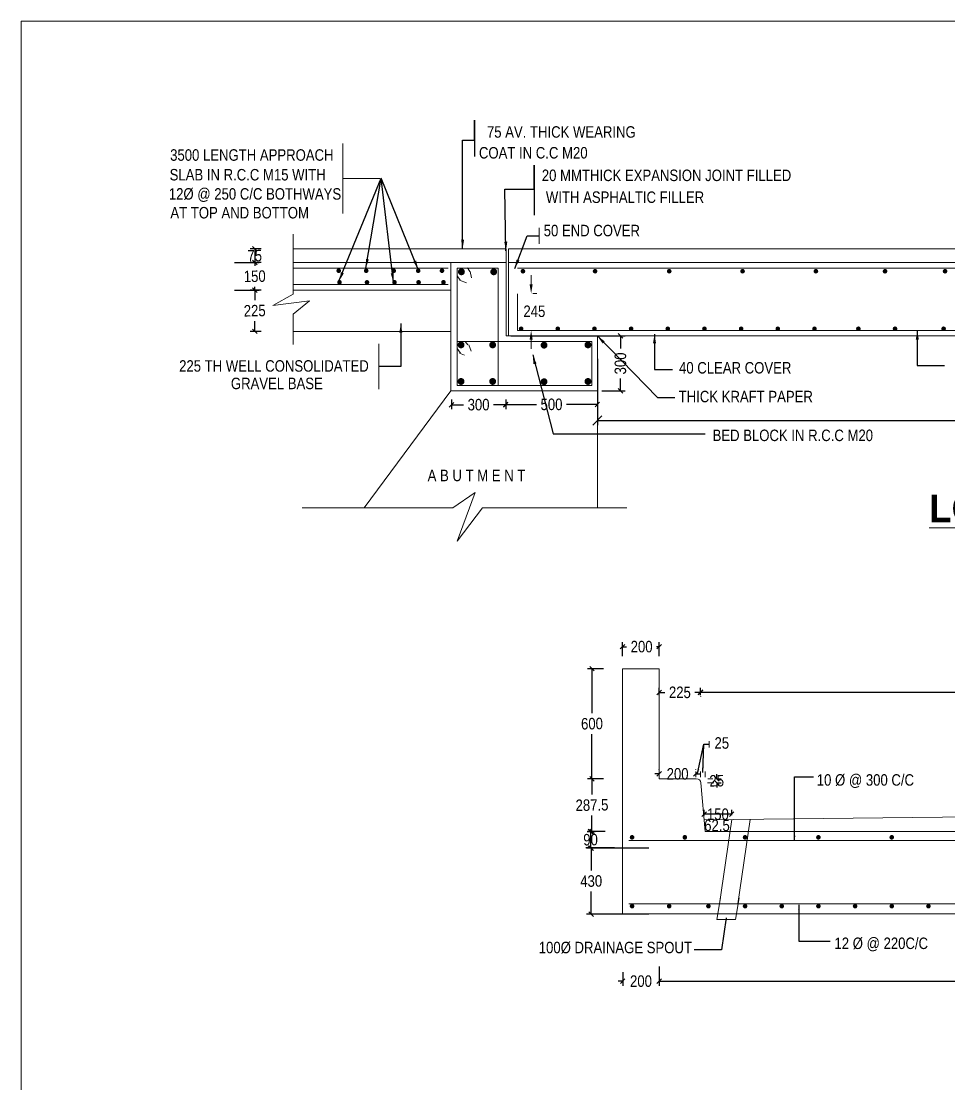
# Model space of a CAD drawing. Header units: millimetres. Extents: x 634458 to 694489, y -25410 to 51755.
# Drawn here: x 634458 to 654694, y -2236 to 20939 of the extents above; entities that cross this region are included whole.
import ezdxf

# ---------------------------------------------------------------- set-up
doc = ezdxf.new("R2010")
doc.units = ezdxf.units.MM
doc.header["$LTSCALE"] = 300
doc.header["$MEASUREMENT"] = 0
for name, color, linetype in [('abutment', 7, 'Continuous'), ('canal', 7, 'Continuous'), ('pier', 7, 'Continuous')]:
    doc.layers.add(name, color=color, linetype=linetype)
doc.styles.add('ARIAL NARROW', font='ARIALN.TTF', dxfattribs={"height": 250})
doc.styles.add('CITYBLUEPR', font='cityb___.ttf')
doc.dimstyles.new('STANDARD$0', dxfattribs={"dimscale": 88.888889, "dimtxt": 0.02, "dimasz": 0.02, "dimexe": 0.05, "dimexo": 0.1, "dimgap": 0.002, "dimtad": 2, "dimdec": 0, "dimzin": 1, "dimdsep": 46, "dimtxsty": 'Standard', "dimcen": 0.09, "dimadec": 0, "dimazin": 0, "dimtfac": 1, "dimtdec": 4, "dimtofl": 0, "dimtmove": 0, "dimatfit": 3, "dimfxl": 1, "dimtolj": 1, "dimtzin": 1, "dimarcsym": 0})
doc.dimstyles.new('STANDARD$7', dxfattribs={"dimtxt": 2, "dimasz": 2, "dimexe": 1.25, "dimexo": 0.625, "dimtad": 1, "dimdec": 0, "dimlfac": 0.5, "dimdsep": 46, "dimtxsty": 'ARIAL NARROW', "dimcen": 2.5, "dimdle": 0.1, "dimse1": 1, "dimse2": 1, "dimadec": 0, "dimazin": 0, "dimtfac": 1, "dimtdec": 0, "dimtmove": 0, "dimatfit": 3, "dimfxl": 1, "dimtolj": 1, "dimtzin": 0, "dimarcsym": 0})

# ---------------------------------------------------------------- blocks, each defined once
blk = doc.blocks.new('_Oblique')
at = {"color": 0, "linetype": 'ByBlock', "lineweight": -2}
blk.add_line((-0.5, -0.5), (0.5, 0.5), dxfattribs=at)
blk = doc.blocks.new('*D134')
at = {"layer": 'abutment', "color": 0, "lineweight": -2, "transparency": 16777216}
for p, q in [((639695, 15075), (639452, 15075)), ((639552, 15075), (639552, 14852)), ((639552, 14175), (639552, 14397)), ((639695, 14175), (639452, 14175))]:
    blk.add_line(p, q, dxfattribs=at)
at = {"layer": 'Defpoints', "color": 0, "lineweight": 9, "transparency": 16777216}
for p in [(639795, 15075), (639552, 14175), (639795, 14175)]:
    blk.add_point(p, dxfattribs=at)
at = {"layer": 'abutment', "color": 0, "lineweight": -2, "transparency": 16777216, "xscale": 100, "yscale": 100, "zscale": 100}
for p, rotation in [((639552, 15075), 90), ((639552, 14175), 270)]:
    blk.add_blockref('_Oblique', p, dxfattribs=dict(at, rotation=rotation))
at = {"layer": 'abutment', "color": 0, "lineweight": 9, "transparency": 16777216, "insert": (639552, 14625), "char_height": 250, "attachment_point": 5, "rotation": 1, "style": 'ARIAL NARROW'}
blk.add_mtext('\\A1;225', dxfattribs=at)
blk = doc.blocks.new('*D135')
at = {"layer": 'abutment', "color": 0, "lineweight": -2, "transparency": 16777216}
for p, q in [((639108, 15675), (639652, 15675)), ((639552, 15675), (639552, 15602)), ((639108, 15075), (639652, 15075)), ((639552, 15075), (639552, 15147))]:
    blk.add_line(p, q, dxfattribs=at)
at = {"layer": 'Defpoints', "color": 0, "lineweight": 9, "transparency": 16777216}
for p in [(639008, 15675), (639008, 15075), (639552, 15075)]:
    blk.add_point(p, dxfattribs=at)
at = {"layer": 'abutment', "color": 0, "lineweight": -2, "transparency": 16777216, "xscale": 100, "yscale": 100, "zscale": 100}
for p, rotation in [((639552, 15675), 90), ((639552, 15075), 270)]:
    blk.add_blockref('_Oblique', p, dxfattribs=dict(at, rotation=rotation))
at = {"layer": 'abutment', "color": 0, "lineweight": 9, "transparency": 16777216, "insert": (639552, 15375), "char_height": 250, "attachment_point": 5, "rotation": 1, "style": 'ARIAL NARROW'}
blk.add_mtext('\\A1;150', dxfattribs=at)
blk = doc.blocks.new('*D136')
at = {"layer": 'abutment', "color": 0, "lineweight": -2, "transparency": 16777216}
for p, q in [((647027, 13576), (647027, 12130)), ((667030, 13569), (667030, 12130)), ((647027, 12230), (656623, 12230)), ((667030, 12230), (657435, 12230))]:
    blk.add_line(p, q, dxfattribs=at)
at = {"layer": 'Defpoints', "color": 0, "lineweight": 9, "transparency": 16777216}
for p in [(647027, 13676), (667030, 13669), (647027, 12230)]:
    blk.add_point(p, dxfattribs=at)
at = {"layer": 'abutment', "color": 0, "lineweight": -2, "transparency": 16777216, "xscale": 200, "yscale": 200, "zscale": 200, "rotation": 180}
blk.add_blockref('_Oblique', (647027, 12230), dxfattribs=at)
at = {"layer": 'abutment', "color": 0, "lineweight": -2, "transparency": 16777216, "xscale": 200, "yscale": 200, "zscale": 200}
blk.add_blockref('_Oblique', (667030, 12230), dxfattribs=at)
at = {"layer": 'abutment', "color": 0, "lineweight": 9, "transparency": 16777216, "insert": (657029, 12230), "char_height": 250, "attachment_point": 5, "style": 'ARIAL NARROW'}
blk.add_mtext('\\A1;5800', dxfattribs=at)
blk = doc.blocks.new('*D137')
at = {"layer": 'abutment', "color": 0, "lineweight": -2, "transparency": 16777216}
for p, q in [((649278, 6307), (657414, 6307)), ((666370, 6307), (658234, 6307)), ((666370, 6045), (666370, 6407)), ((649278, 6213), (649278, 6207))]:
    blk.add_line(p, q, dxfattribs=at)
at = {"layer": 'Defpoints', "color": 0, "lineweight": 9, "transparency": 16777216}
for p in [(649278, 6313), (666370, 6307), (666370, 5945)]:
    blk.add_point(p, dxfattribs=at)
at = {"layer": 'abutment', "color": 0, "lineweight": -2, "transparency": 16777216, "xscale": 100, "yscale": 100, "zscale": 100, "rotation": 180}
blk.add_blockref('_Oblique', (649278, 6307), dxfattribs=at)
at = {"layer": 'abutment', "color": 0, "lineweight": -2, "transparency": 16777216, "xscale": 100, "yscale": 100, "zscale": 100}
blk.add_blockref('_Oblique', (666370, 6307), dxfattribs=at)
at = {"layer": 'abutment', "color": 0, "lineweight": 9, "transparency": 16777216, "insert": (657824, 6307), "char_height": 250, "attachment_point": 5, "style": 'ARIAL NARROW'}
blk.add_mtext('\\A1;4250', dxfattribs=at)
blk = doc.blocks.new('*D138')
at = {"layer": 'abutment', "color": 0, "lineweight": -2, "transparency": 16777216}
for p, q in [((648378, 323), (648378, -99)), ((667178, 323), (667178, -99)), ((648378, 1), (657368, 1)), ((667178, 1), (658188, 1))]:
    blk.add_line(p, q, dxfattribs=at)
at = {"layer": 'Defpoints', "color": 0, "lineweight": 9, "transparency": 16777216}
for p in [(648378, 423), (667178, 423), (667178, 1)]:
    blk.add_point(p, dxfattribs=at)
at = {"layer": 'abutment', "color": 0, "lineweight": -2, "transparency": 16777216, "xscale": 100, "yscale": 100, "zscale": 100, "rotation": 180}
blk.add_blockref('_Oblique', (648378, 1), dxfattribs=at)
at = {"layer": 'abutment', "color": 0, "lineweight": -2, "transparency": 16777216, "xscale": 100, "yscale": 100, "zscale": 100}
blk.add_blockref('_Oblique', (667178, 1), dxfattribs=at)
at = {"layer": 'abutment', "color": 0, "lineweight": 9, "transparency": 16777216, "insert": (657778, 1), "char_height": 250, "attachment_point": 5, "style": 'ARIAL NARROW'}
blk.add_mtext('\\A1;4700', dxfattribs=at)
blk = doc.blocks.new('*D139')
at = {"layer": 'abutment', "color": 0, "lineweight": -2, "transparency": 16777216}
for p, q in [((647160, 6817), (646810, 6817)), ((646910, 6817), (646910, 5845)), ((646910, 4417), (646910, 5390)), ((647160, 4417), (646810, 4417))]:
    blk.add_line(p, q, dxfattribs=at)
at = {"layer": 'Defpoints', "color": 0, "lineweight": 9, "transparency": 16777216}
for p in [(646910, 6817), (647260, 6817), (647260, 4417)]:
    blk.add_point(p, dxfattribs=at)
at = {"layer": 'abutment', "color": 0, "lineweight": -2, "transparency": 16777216, "xscale": 100, "yscale": 100, "zscale": 100}
for p, rotation in [((646910, 6817), 90), ((646910, 4417), 270)]:
    blk.add_blockref('_Oblique', p, dxfattribs=dict(at, rotation=rotation))
at = {"layer": 'abutment', "color": 0, "lineweight": 9, "transparency": 16777216, "insert": (646910, 5617), "char_height": 250, "attachment_point": 5, "rotation": 1, "style": 'ARIAL NARROW'}
blk.add_mtext('\\A1;600', dxfattribs=at)
blk = doc.blocks.new('*D140')
at = {"layer": 'abutment', "color": 0, "lineweight": -2, "transparency": 16777216}
for p, q in [((648148, 2903), (646793, 2903)), ((646893, 2903), (646893, 2412)), ((646893, 1465), (646893, 1956)), ((648148, 1465), (646793, 1465))]:
    blk.add_line(p, q, dxfattribs=at)
at = {"layer": 'Defpoints', "color": 0, "lineweight": 9, "transparency": 16777216}
for p in [(648248, 2903), (646893, 1465), (648248, 1465)]:
    blk.add_point(p, dxfattribs=at)
at = {"layer": 'abutment', "color": 0, "lineweight": -2, "transparency": 16777216, "xscale": 100, "yscale": 100, "zscale": 100}
for p, rotation in [((646893, 2903), 90), ((646893, 1465), 270)]:
    blk.add_blockref('_Oblique', p, dxfattribs=dict(at, rotation=rotation))
at = {"layer": 'abutment', "color": 0, "lineweight": 9, "transparency": 16777216, "insert": (646893, 2184), "char_height": 250, "attachment_point": 5, "rotation": 1, "style": 'ARIAL NARROW'}
blk.add_mtext('\\A1;430', dxfattribs=at)
blk = doc.blocks.new('*D141')
at = {"layer": 'abutment', "color": 0, "lineweight": -2, "transparency": 16777216}
for p, q in [((648378, 299), (648378, -99)), ((647580, 1), (647480, 1)), ((647580, 196), (647580, -99)), ((648378, 1), (648478, 1))]:
    blk.add_line(p, q, dxfattribs=at)
at = {"layer": 'Defpoints', "color": 0, "lineweight": 9, "transparency": 16777216}
for p in [(647580, 296), (648378, 399), (648378, 1)]:
    blk.add_point(p, dxfattribs=at)
at = {"layer": 'abutment', "color": 0, "lineweight": -2, "transparency": 16777216, "xscale": 100, "yscale": 100, "zscale": 100}
blk.add_blockref('_Oblique', (647580, 1), dxfattribs=at)
at = {"layer": 'abutment', "color": 0, "lineweight": -2, "transparency": 16777216, "xscale": 100, "yscale": 100, "zscale": 100, "rotation": 180}
blk.add_blockref('_Oblique', (648378, 1), dxfattribs=at)
at = {"layer": 'abutment', "color": 0, "lineweight": 9, "transparency": 16777216, "insert": (647979, 1), "char_height": 250, "attachment_point": 5, "style": 'ARIAL NARROW'}
blk.add_mtext('\\A1;200', dxfattribs=at)
blk = doc.blocks.new('*D142')
at = {"layer": 'abutment', "color": 0, "lineweight": -2, "transparency": 16777216}
for p, q in [((649356, 3617), (649356, 3742)), ((649958, 3624), (649958, 3742)), ((649958, 3642), (649356, 3642))]:
    blk.add_line(p, q, dxfattribs=at)
at = {"layer": 'Defpoints', "color": 0, "lineweight": 9, "transparency": 16777216}
for p in [(649356, 3642), (649356, 3517), (649958, 3524)]:
    blk.add_point(p, dxfattribs=at)
at = {"layer": 'abutment', "color": 0, "lineweight": -2, "transparency": 16777216, "xscale": 100, "yscale": 100, "zscale": 100, "rotation": 180}
blk.add_blockref('_Oblique', (649356, 3642), dxfattribs=at)
at = {"layer": 'abutment', "color": 0, "lineweight": -2, "transparency": 16777216, "xscale": 100, "yscale": 100, "zscale": 100}
blk.add_blockref('_Oblique', (649958, 3642), dxfattribs=at)
at = {"layer": 'abutment', "color": 0, "lineweight": 9, "transparency": 16777216, "insert": (649657, 3642), "char_height": 250, "attachment_point": 5, "style": 'ARIAL NARROW'}
blk.add_mtext('\\A1;150', dxfattribs=at)
blk = doc.blocks.new('*D143')
at = {"layer": 'abutment', "color": 0, "lineweight": -2, "transparency": 16777216}
for p, q in [((649627, 4417), (649732, 4417)), ((649632, 4417), (649632, 4517)), ((649627, 4326), (649732, 4326)), ((649632, 4326), (649632, 4226))]:
    blk.add_line(p, q, dxfattribs=at)
at = {"layer": 'Defpoints', "color": 0, "lineweight": 9, "transparency": 16777216}
for p in [(649527, 4417), (649632, 4417), (649527, 4326)]:
    blk.add_point(p, dxfattribs=at)
at = {"layer": 'abutment', "color": 0, "lineweight": -2, "transparency": 16777216, "xscale": 100, "yscale": 100, "zscale": 100}
for p, rotation in [((649632, 4417), 270), ((649632, 4326), 90)]:
    blk.add_blockref('_Oblique', p, dxfattribs=dict(at, rotation=rotation))
at = {"layer": 'abutment', "color": 0, "lineweight": 9, "transparency": 16777216, "insert": (649632, 4372), "char_height": 250, "attachment_point": 5, "rotation": 1, "style": 'ARIAL NARROW'}
blk.add_mtext('\\A1;25', dxfattribs=at)
blk = doc.blocks.new('*D144')
at = {"layer": 'abutment', "color": 0, "lineweight": -2, "transparency": 16777216}
for p, q in [((648378, 6239), (648378, 6400)), ((648378, 6300), (648499, 6300)), ((649278, 6300), (649157, 6300)), ((649278, 6239), (649278, 6400))]:
    blk.add_line(p, q, dxfattribs=at)
at = {"layer": 'Defpoints', "color": 0, "lineweight": 9, "transparency": 16777216}
for p in [(648378, 6300), (648378, 6139), (649278, 6139)]:
    blk.add_point(p, dxfattribs=at)
at = {"layer": 'abutment', "color": 0, "lineweight": -2, "transparency": 16777216, "xscale": 100, "yscale": 100, "zscale": 100, "rotation": 180}
blk.add_blockref('_Oblique', (648378, 6300), dxfattribs=at)
at = {"layer": 'abutment', "color": 0, "lineweight": -2, "transparency": 16777216, "xscale": 100, "yscale": 100, "zscale": 100}
blk.add_blockref('_Oblique', (649278, 6300), dxfattribs=at)
at = {"layer": 'abutment', "color": 0, "lineweight": 9, "transparency": 16777216, "insert": (648828, 6300), "char_height": 250, "attachment_point": 5, "style": 'ARIAL NARROW'}
blk.add_mtext('\\A1;225', dxfattribs=at)
blk = doc.blocks.new('*D145')
at = {"layer": 'abutment', "color": 0, "lineweight": -2, "transparency": 16777216}
for p, q in [((646804, 3267), (646979, 3267)), ((646879, 3267), (646879, 2907)), ((647404, 2907), (646779, 2907))]:
    blk.add_line(p, q, dxfattribs=at)
at = {"layer": 'Defpoints', "color": 0, "lineweight": 9, "transparency": 16777216}
for p in [(646704, 3267), (646879, 2907), (647504, 2907)]:
    blk.add_point(p, dxfattribs=at)
at = {"layer": 'abutment', "color": 0, "lineweight": -2, "transparency": 16777216, "xscale": 100, "yscale": 100, "zscale": 100}
for p, rotation in [((646879, 3267), 90), ((646879, 2907), 270)]:
    blk.add_blockref('_Oblique', p, dxfattribs=dict(at, rotation=rotation))
at = {"layer": 'abutment', "color": 0, "lineweight": 9, "transparency": 16777216, "insert": (646879, 3087), "char_height": 250, "attachment_point": 5, "rotation": 1, "style": 'ARIAL NARROW'}
blk.add_mtext('\\A1;90', dxfattribs=at)
blk = doc.blocks.new('*D146')
at = {"layer": 'abutment', "color": 0, "lineweight": -2, "transparency": 16777216}
for p, q in [((647160, 4417), (646810, 4417)), ((646910, 4417), (646910, 4070)), ((646910, 3267), (646910, 3615)), ((647196, 3267), (646810, 3267))]:
    blk.add_line(p, q, dxfattribs=at)
at = {"layer": 'Defpoints', "color": 0, "lineweight": 9, "transparency": 16777216}
for p in [(647260, 4417), (646910, 3267), (647296, 3267)]:
    blk.add_point(p, dxfattribs=at)
at = {"layer": 'abutment', "color": 0, "lineweight": -2, "transparency": 16777216, "xscale": 100, "yscale": 100, "zscale": 100}
for p, rotation in [((646910, 4417), 90), ((646910, 3267), 270)]:
    blk.add_blockref('_Oblique', p, dxfattribs=dict(at, rotation=rotation))
at = {"layer": 'abutment', "color": 0, "lineweight": 9, "transparency": 16777216, "insert": (646910, 3842), "char_height": 250, "attachment_point": 5, "rotation": 1, "style": 'ARIAL NARROW'}
blk.add_mtext('\\A1;287.5', dxfattribs=at)
blk = doc.blocks.new('*D147')
at = {"layer": 'abutment', "color": 0, "lineweight": -2, "transparency": 16777216}
for p, q in [((648378, 4522), (648278, 4522)), ((648378, 4611), (648378, 4622)), ((649178, 4611), (649178, 4622)), ((649178, 4522), (649278, 4522))]:
    blk.add_line(p, q, dxfattribs=at)
at = {"layer": 'Defpoints', "color": 0, "lineweight": 9, "transparency": 16777216}
for p in [(648378, 4522), (648378, 4511), (649178, 4511)]:
    blk.add_point(p, dxfattribs=at)
at = {"layer": 'abutment', "color": 0, "lineweight": -2, "transparency": 16777216, "xscale": 100, "yscale": 100, "zscale": 100}
blk.add_blockref('_Oblique', (648378, 4522), dxfattribs=at)
at = {"layer": 'abutment', "color": 0, "lineweight": -2, "transparency": 16777216, "xscale": 100, "yscale": 100, "zscale": 100, "rotation": 180}
blk.add_blockref('_Oblique', (649178, 4522), dxfattribs=at)
at = {"layer": 'abutment', "color": 0, "lineweight": 9, "transparency": 16777216, "insert": (648778, 4522), "char_height": 250, "attachment_point": 5, "style": 'ARIAL NARROW'}
blk.add_mtext('\\A1;200', dxfattribs=at)
blk = doc.blocks.new('*D149')
at = {"layer": 'abutment', "color": 0, "lineweight": -2, "transparency": 16777216}
for p, q in [((645027, 12686), (645027, 12481)), ((645027, 12581), (645701, 12581)), ((647027, 12581), (646353, 12581)), ((647027, 12686), (647027, 12481))]:
    blk.add_line(p, q, dxfattribs=at)
at = {"layer": 'Defpoints', "color": 0, "lineweight": 9, "transparency": 16777216}
for p in [(645027, 12786), (647027, 12786), (647027, 12581)]:
    blk.add_point(p, dxfattribs=at)
at = {"layer": 'abutment', "color": 0, "lineweight": -2, "transparency": 16777216, "xscale": 100, "yscale": 100, "zscale": 100, "rotation": 180}
blk.add_blockref('_Oblique', (645027, 12581), dxfattribs=at)
at = {"layer": 'abutment', "color": 0, "lineweight": -2, "transparency": 16777216, "xscale": 100, "yscale": 100, "zscale": 100}
blk.add_blockref('_Oblique', (647027, 12581), dxfattribs=at)
at = {"layer": 'abutment', "color": 0, "lineweight": 9, "transparency": 16777216, "insert": (646027, 12581), "char_height": 250, "attachment_point": 5, "style": 'ARIAL NARROW'}
blk.add_mtext('\\A1;500', dxfattribs=at)
blk = doc.blocks.new('*D150')
at = {"layer": 'abutment', "color": 0, "lineweight": -2, "transparency": 16777216}
for p, q in [((645137, 14075), (647631, 14075)), ((647531, 14075), (647531, 13801)), ((647531, 12875), (647531, 13148)), ((647127, 12875), (647631, 12875))]:
    blk.add_line(p, q, dxfattribs=at)
at = {"layer": 'Defpoints', "color": 0, "lineweight": 9, "transparency": 16777216}
for p in [(645037, 14075), (647531, 14075), (647027, 12875)]:
    blk.add_point(p, dxfattribs=at)
at = {"layer": 'abutment', "color": 0, "lineweight": -2, "transparency": 16777216, "xscale": 100, "yscale": 100, "zscale": 100}
for p, rotation in [((647531, 14075), 90), ((647531, 12875), 270)]:
    blk.add_blockref('_Oblique', p, dxfattribs=dict(at, rotation=rotation))
at = {"layer": 'abutment', "color": 0, "lineweight": 9, "transparency": 16777216, "insert": (647531, 13475), "char_height": 250, "attachment_point": 5, "rotation": 90, "style": 'ARIAL NARROW'}
blk.add_mtext('\\A1;300', dxfattribs=at)
blk = doc.blocks.new('*D151')
at = {"layer": 'abutment', "color": 0, "lineweight": -2, "transparency": 16777216}
for p, q in [((647578, 7090), (647578, 7397)), ((647578, 7297), (647665, 7297)), ((648378, 7297), (648320, 7297)), ((648378, 7090), (648378, 7397))]:
    blk.add_line(p, q, dxfattribs=at)
at = {"layer": 'Defpoints', "color": 0, "lineweight": 9, "transparency": 16777216}
for p in [(648378, 7297), (647578, 6990), (648378, 6990)]:
    blk.add_point(p, dxfattribs=at)
at = {"layer": 'abutment', "color": 0, "lineweight": -2, "transparency": 16777216, "xscale": 100, "yscale": 100, "zscale": 100, "rotation": 180}
blk.add_blockref('_Oblique', (647578, 7297), dxfattribs=at)
at = {"layer": 'abutment', "color": 0, "lineweight": -2, "transparency": 16777216, "xscale": 100, "yscale": 100, "zscale": 100}
blk.add_blockref('_Oblique', (648378, 7297), dxfattribs=at)
at = {"layer": 'abutment', "color": 0, "lineweight": 9, "transparency": 16777216, "insert": (647993, 7297), "char_height": 250, "attachment_point": 5, "style": 'ARIAL NARROW'}
blk.add_mtext('\\A1;200', dxfattribs=at)
blk = doc.blocks.new('*D152')
at = {"layer": 'abutment', "color": 0, "lineweight": -2, "transparency": 16777216}
for p, q in [((643845, 12686), (643845, 12475)), ((643845, 12575), (644110, 12575)), ((645027, 12575), (644762, 12575)), ((645027, 12686), (645027, 12475))]:
    blk.add_line(p, q, dxfattribs=at)
at = {"layer": 'Defpoints', "color": 0, "lineweight": 9, "transparency": 16777216}
for p in [(643845, 12786), (645027, 12786), (643845, 12575)]:
    blk.add_point(p, dxfattribs=at)
at = {"layer": 'abutment', "color": 0, "lineweight": -2, "transparency": 16777216, "xscale": 100, "yscale": 100, "zscale": 100, "rotation": 180}
blk.add_blockref('_Oblique', (643845, 12575), dxfattribs=at)
at = {"layer": 'abutment', "color": 0, "lineweight": -2, "transparency": 16777216, "xscale": 100, "yscale": 100, "zscale": 100}
blk.add_blockref('_Oblique', (645027, 12575), dxfattribs=at)
at = {"layer": 'abutment', "color": 0, "lineweight": 9, "transparency": 16777216, "insert": (644436, 12575), "char_height": 250, "attachment_point": 5, "style": 'ARIAL NARROW'}
blk.add_mtext('\\A1;300', dxfattribs=at)
blk = doc.blocks.new('*D156')
at = {"layer": 'abutment', "color": 0, "lineweight": -2, "transparency": 16777216}
for p, q in [((639695, 15975), (639452, 15975)), ((639552, 15975), (639552, 15675)), ((639695, 15675), (639452, 15675))]:
    blk.add_line(p, q, dxfattribs=at)
at = {"layer": 'Defpoints', "color": 0, "lineweight": 9, "transparency": 16777216}
for p in [(639795, 15975), (639552, 15675), (639795, 15675)]:
    blk.add_point(p, dxfattribs=at)
at = {"layer": 'abutment', "color": 0, "lineweight": -2, "transparency": 16777216, "xscale": 100, "yscale": 100, "zscale": 100}
for p, rotation in [((639552, 15975), 90), ((639552, 15675), 270)]:
    blk.add_blockref('_Oblique', p, dxfattribs=dict(at, rotation=rotation))
at = {"layer": 'abutment', "color": 0, "lineweight": 9, "transparency": 16777216, "insert": (639552, 15825), "char_height": 250, "attachment_point": 5, "rotation": 1, "style": 'ARIAL NARROW'}
blk.add_mtext('\\A1;75', dxfattribs=at)

msp = doc.modelspace()

# ---------------------------------------------------------------- linework, layer by layer
at = {"color": 0, "linetype": 'ByBlock', "lineweight": 9}
for p, q in [((643965.5, 15554.5), (644864.6, 15554.5)), ((647578.1, 6817.3), (647578.1, 1470.4)), ((657778.1, 1470.4), (647578.1, 1470.4))]:
    msp.add_line(p, q, dxfattribs=at)
at = {"layer": 'abutment', "color": 0, "lineweight": 9}
for p, q in [((641477.5, 16747.1), (641477.5, 18273)), ((642281.8, 17510), (641477.5, 17510)), ((640392.2, 16291.3), (640392.2, 14988.7)), ((645754.8, 16083.5), (645754.8, 16434.2)), ((640392.2, 15974.5), (645037.5, 15974.5)), ((645037.5, 14276.5), (645037.5, 15974.5)), ((645085.5, 14310.1), (645085.5, 15974.5)), ((645085.5, 15974.5), (660753.4, 15974.5)), ((640392.2, 15674.5), (645027, 15674.5)), ((643772.3, 15554.5), (640407.8, 15554.5)), ((643829.3, 12874.5), (643829.3, 15674.5)), ((643965.5, 14993.6), (643965.5, 15554.5)), ((644191.1, 15561.9), (644242.4, 15483.6)), ((644864.6, 14310.1), (644864.6, 15554.5)), ((645085.5, 15674.5), (660753.4, 15674.5)), ((645285.5, 15554.5), (660753.4, 15554.5)), ((643971.8, 15385.7), (644031.9, 15292.4)), ((644251.1, 15483.6), (644283.8, 15339)), ((645583, 15201.8), (645583, 15401.8)), ((643829.3, 15074.5), (640392.2, 15074.5)), ((643772.3, 15194.5), (640407.8, 15194.5)), ((643829.3, 14993.6), (643829.3, 15074.5)), ((644023.1, 15292.4), (644172.4, 15231.8)), ((640392.2, 14988.7), (639950.3, 14737.2)), ((639950.3, 14737.2), (640747.8, 14842)), ((640747.8, 14842), (640392.2, 14548.5)), ((643965.5, 12994.5), (643965.5, 15044.8)), ((645285.5, 14194.5), (645285.5, 14995.4)), ((645619.3, 15001.8), (645708, 15001.8)), ((640392.2, 14548.5), (640392.2, 13891.7)), ((643829.3, 14174.5), (640392.2, 14174.5)), ((644864.6, 12994.5), (644864.6, 14310.1)), ((645037.5, 14074.5), (645037.5, 14310.1)), ((645085.5, 14074.5), (645085.5, 14310.1)), ((645285.5, 14194.5), (660753.4, 14194.5)), ((645348, 14194.5), (645754.6, 14194.5)), ((644944.8, 13954.5), (643965.5, 13954.5)), ((644144.5, 13954.5), (644205.1, 13882.7)), ((644944.8, 13954.5), (646907, 13954.5)), ((645037.5, 14074.5), (660753.4, 14074.5)), ((645583, 13994.5), (645583, 13794.5)), ((646907, 12994.5), (646907, 13954.5)), ((647027, 13174.5), (647027, 14074.5)), ((642258, 12913.6), (642258, 13901.7)), ((643965.5, 13803.5), (644044.2, 13696.3)), ((644023.2, 13696.3), (644125.8, 13654.3)), ((644226.2, 13882.7), (644272.9, 13742.9)), ((644704.8, 12994.5), (643965.5, 12994.5)), ((644704.8, 12994.5), (646907, 12994.5)), ((647027, 13174.5), (647027, 10326.6)), ((643829.3, 12874.5), (641941.6, 10326.6)), ((644824.8, 12874.5), (643829.3, 12874.5)), ((644824.8, 12874.5), (647027, 12874.5)), ((643873.2, 10326.6), (644360.7, 10662.1)), ((644360.7, 10662.1), (643970.7, 9602.3)), ((643873.2, 10326.6), (640588.9, 10326.6)), ((643970.7, 9602.3), (644523.2, 10326.6)), ((644523.2, 10326.6), (647671.2, 10326.6)), ((647578.1, 6817.3), (647578.1, 3267.3)), ((647578.1, 6817.3), (648378.1, 6817.3)), ((648378.1, 6817.3), (648378.1, 4417.3)), ((649465.3, 5098.7), (649465.3, 5237.8)), ((648378.1, 4417.3), (649186.4, 4417.3)), ((649178.1, 4572.3), (649178.1, 4450.7)), ((649278.1, 4572.3), (649278.1, 4450.7)), ((649378.1, 4572.3), (649378.1, 4450.7)), ((649437.4, 4417.3), (649548.9, 4417.3)), ((649286.1, 4326), (649378.1, 3267.3)), ((649428.6, 4326), (649571.1, 4326)), ((649356.4, 3517.3), (657778.1, 3617.3)), ((649958, 3524.5), (649689.5, 1686)), ((650364.2, 3529.3), (650094.8, 1686)), ((649378.1, 3267.3), (657778.1, 3267.3)), ((647712.5, 3067.3), (667756.6, 3067.3)), ((647712.5, 1686), (667804.6, 1686)), ((649601.2, 1686), (650006.6, 1686)), ((649713.1, 1818.8), (649636.3, 1350.4)), ((650118.4, 1818.8), (650041.6, 1350.4)), ((648378.1, 1470.4), (667977.6, 1470.4)), ((649633.2, 1350.4), (650041.6, 1350.4))]:
    msp.add_line(p, q, dxfattribs=at)
for points, const_width in [([(641359.7, 15497, 1), (641409.7, 15497, 1)], 50), ([(641959.7, 15497, 1), (642009.7, 15497, 1)], 50), ([(642559.7, 15497, 1), (642609.7, 15497, 1)], 50), ([(643093.6, 15497, 1), (643143.6, 15497, 1)], 50), ([(643612.6, 15497, 1), (643662.6, 15497, 1)], 50), ([(644023.8, 15473.8, 1), (644098.8, 15473.8, 1)], 75), ([(644729, 15473.8, 1), (644804, 15473.8, 1)], 75), ([(645378.7, 15486.6, 1), (645428.7, 15486.6, 1)], 50), ([(646952.5, 15486.6, 1), (647002.5, 15486.6, 1)], 50), ([(648570.4, 15486.6, 1), (648620.4, 15486.6, 1)], 50), ([(650170.4, 15486.6, 1), (650220.4, 15486.6, 1)], 50), ([(651770.4, 15486.6, 1), (651820.4, 15486.6, 1)], 50), ([(653278.2, 15486.6, 1), (653328.2, 15486.6, 1)], 50), ([(654587.9, 15486.6, 1), (654637.9, 15486.6, 1)], 50), ([(641376.5, 15244.6, 1), (641426.5, 15244.6, 1)], 50), ([(641976.5, 15244.6, 1), (642026.5, 15244.6, 1)], 50), ([(642576.5, 15244.6, 1), (642626.5, 15244.6, 1)], 50), ([(643101.8, 15244.6, 1), (643151.8, 15244.6, 1)], 50), ([(643644.8, 15244.6, 1), (643694.8, 15244.6, 1)], 50), ([(645338.9, 14231.2, 1), (645388.9, 14231.2, 1)], 50), ([(646138.9, 14231.2, 1), (646188.9, 14231.2, 1)], 50), ([(646938.9, 14231.2, 1), (646988.9, 14231.2, 1)], 50), ([(647738.9, 14231.2, 1), (647788.9, 14231.2, 1)], 50), ([(648538.9, 14231.2, 1), (648588.9, 14231.2, 1)], 50), ([(649338.9, 14231.2, 1), (649388.9, 14231.2, 1)], 50), ([(650138.9, 14231.2, 1), (650188.9, 14231.2, 1)], 50), ([(650938.9, 14231.2, 1), (650988.9, 14231.2, 1)], 50), ([(651738.9, 14231.2, 1), (651788.9, 14231.2, 1)], 50), ([(652697.4, 14231.2, 1), (652747.4, 14231.2, 1)], 50), ([(653497.4, 14231.2, 1), (653547.4, 14231.2, 1)], 50), ([(654556.4, 14231.2, 1), (654606.4, 14231.2, 1)], 50), ([(644016, 13880.2, 1), (644091, 13880.2, 1)], 75), ([(644705.7, 13880.2, 1), (644780.7, 13880.2, 1)], 75), ([(645826.6, 13873.8, 1), (645901.6, 13873.8, 1)], 75), ([(646785, 13880.2, 1), (646860, 13880.2, 1)], 75), ([(644016, 13082.4, 1), (644091, 13082.4, 1)], 75), ([(644705.7, 13082.4, 1), (644780.7, 13082.4, 1)], 75), ([(645826.6, 13076, 1), (645901.6, 13076, 1)], 75), ([(646785, 13082.4, 1), (646860, 13082.4, 1)], 75), ([(647759.8, 3139.1, -1), (647809.8, 3139.1, -1)], 50), ([(648910.7, 3139.1, -1), (648960.7, 3139.1, -1)], 50), ([(650225.4, 3139.1, -1), (650275.4, 3139.1, -1)], 50), ([(651825.4, 3139.1, -1), (651875.4, 3139.1, -1)], 50), ([(653425.4, 3139.1, -1), (653475.4, 3139.1, -1)], 50), ([(647759.8, 1637.8, -1), (647809.8, 1637.8, -1)], 50), ([(648568.7, 1637.8, -1), (648618.7, 1637.8, -1)], 50), ([(649425.4, 1637.8, -1), (649475.4, 1637.8, -1)], 50), ([(650225.4, 1637.8, -1), (650275.4, 1637.8, -1)], 50), ([(651025.4, 1637.8, -1), (651075.4, 1637.8, -1)], 50), ([(651825.4, 1637.8, -1), (651875.4, 1637.8, -1)], 50), ([(652625.4, 1637.8, -1), (652675.4, 1637.8, -1)], 50), ([(653425.4, 1637.8, -1), (653475.4, 1637.8, -1)], 50), ([(654225.4, 1637.8, -1), (654275.4, 1637.8, -1)], 50)]:
    msp.add_lwpolyline(points, format="xyb", close=True, dxfattribs=dict(at, const_width=const_width))
msp.add_arc((649186.4, 4317.3), 100, 4.96974, 90, dxfattribs=at)
for points in [[(645549.6, 15201.8), (645616.3, 15201.8), (645583, 15001.8)], [(645549.6, 13994.5), (645616.3, 13994.5), (645583, 14194.5)]]:
    msp.add_solid(points, dxfattribs=at)
at = {"layer": 'canal', "color": 0, "linetype": 'Continuous', "lineweight": 9}
for p in [(694458.5, 20938.8), (634458.5, -16028.3)]:
    msp.add_line(p, (634458.5, 20938.8), dxfattribs=at)
at = {"layer": 'pier', "color": 0, "lineweight": 9}
msp.add_line((645037.5, 14074.5), (669050.8, 14074.5), dxfattribs=at)

# ---------------------------------------------------------------- texts
at = {"layer": 'abutment', "color": 0, "lineweight": 9}
for s, height, style, p in [('75 AV. THICK WEARING', 250, 'ARIAL NARROW', (644618.7, 18399.2)), ('3500 LENGTH APPROACH', 250, 'ARIAL NARROW', (637707.1, 17896.3)), ('COAT IN C.C M20', 250, 'ARIAL NARROW', (644443.8, 17944.9)), ('SLAB IN R.C.C M15 WITH', 250, 'ARIAL NARROW', (637695.6, 17466.5)), ('20 MMTHICK EXPANSION JOINT FILLED', 250, 'ARIAL NARROW', (645815.7, 17452.9)), ('12%%C @ 250 C/C BOTHWAYS', 250, 'ARIAL NARROW', (637678.8, 17048.1)), ('WITH ASPHALTIC FILLER', 250, 'ARIAL NARROW', (645904.9, 16976.4)), ('AT TOP AND BOTTOM', 250, 'ARIAL NARROW', (637712.4, 16638.1)), ('50 END COVER', 250, 'ARIAL NARROW', (645857, 16248.8)), ('225 TH WELL CONSOLIDATED', 250, 'ARIAL NARROW', (637903.3, 13295.6)), ('40 CLEAR COVER', 250, 'ARIAL NARROW', (648809.4, 13255.3)), ('GRAVEL BASE', 250, 'ARIAL NARROW', (639032, 12914)), ('THICK KRAFT PAPER', 250, 'ARIAL NARROW', (648801.8, 12628.1)), ('BED BLOCK IN R.C.C M20', 250, 'ARIAL NARROW', (649541.1, 11781.8)), ('A B U T M E N T', 250, 'ARIAL NARROW', (643324.8, 10906.7)), ('%%ULONGITUDINAL SECTION', 600, 'CITYBLUEPR', (654265, 10012.3)), ('10 %%C @ 300 C/C', 250, 'ARIAL NARROW', (651814.7, 4265.8)), ('12 %%C @ 220C/C', 250, 'ARIAL NARROW', (652200.4, 702.9)), ('100%%C DRAINAGE SPOUT', 250, 'ARIAL NARROW', (645749.2, 610.6))]:
    msp.add_text(s, height=height, dxfattribs=dict(at, style=style)).set_placement(p)
at = {"layer": 'abutment', "color": 0, "lineweight": 9, "char_height": 250, "attachment_point": 5, "style": 'ARIAL NARROW'}
for s, insert in [('245', (645653, 14611.4)), ('\\A1;25', (649742.3, 5195.6)), ('62.5', (649637.4, 3398))]:
    msp.add_mtext(s, dxfattribs=dict(at, insert=insert))

# ---------------------------------------------------------------- dimensions: what is measured, and where the dimension line sits
at = {"layer": 'abutment', "color": 0, "lineweight": 9}
for base, p1, p2, text, picture, middle in [((639551.8, 15674.5), (639794.7, 15974.5), (639794.7, 15674.5), '75', '*D156', (639551.8, 15824.5)), ((639551.8, 15074.5), (639008.1, 15674.5), (639008.1, 15074.5), '150', '*D135', (639551.8, 15374.5)), ((649632.4, 4417.3), (649526.6, 4326), (649526.6, 4417.3), '25', '*D143', (649632.4, 4371.7)), ((646879.3, 2907.3), (646703.8, 3267.3), (647503.8, 2907.3), '90', '*D145', (646879.3, 3087.3))]:
    dim = msp.add_linear_dim(base=base, p1=p1, p2=p2, angle=90, text=text, dimstyle='STANDARD$0', override={"dimscale": 1, "dimtxt": 250, "dimasz": 100, "dimexe": 100, "dimexo": 100, "dimgap": 100, "dimtad": 0, "dimtoh": 1, "dimzin": 0, "dimtxsty": 'ARIAL NARROW', "dimblk1": 'Oblique', "dimblk2": 'Oblique', "dimsah": 1, "dimtzin": 0}, dxfattribs=at)
    dim.commit()
    dim.dimension.update_dxf_attribs({"geometry": picture, "text_midpoint": middle, "dimtype": 160, "text_rotation": 1})
for base, p1, p2, text, picture, middle in [((639551.8, 14174.5), (639794.7, 15074.5), (639794.7, 14174.5), '225', '*D134', (639551.8, 14624.5)), ((646909.6, 6817.3), (647259.7, 4417.3), (647259.7, 6817.3), '600', '*D139', (646909.6, 5617.3)), ((646909.6, 3267.3), (647259.7, 4417.3), (647295.9, 3267.3), '287.5', '*D146', (646909.6, 3842.3)), ((646893.2, 1464.9), (648248, 2902.8), (648248, 1464.9), '430', '*D140', (646893.2, 2183.9))]:
    dim = msp.add_linear_dim(base=base, p1=p1, p2=p2, angle=90, text=text, dimstyle='STANDARD$0', override={"dimscale": 1, "dimtxt": 250, "dimasz": 100, "dimexe": 100, "dimexo": 100, "dimgap": 100, "dimtad": 0, "dimtoh": 1, "dimzin": 0, "dimtxsty": 'ARIAL NARROW', "dimblk1": 'Oblique', "dimblk2": 'Oblique', "dimsah": 1, "dimtzin": 0}, dxfattribs=at)
    dim.commit()
    dim.dimension.update_dxf_attribs({"geometry": picture, "text_midpoint": middle, "text_rotation": 1})
dim = msp.add_linear_dim(base=(647531.4, 14074.5), p1=(647027, 12874.5), p2=(645037.5, 14074.5), angle=90, text='300', dimstyle='STANDARD$0', override={"dimscale": 1, "dimtxt": 250, "dimasz": 100, "dimexe": 100, "dimexo": 100, "dimgap": 100, "dimtad": 0, "dimtoh": 1, "dimzin": 0, "dimtxsty": 'ARIAL NARROW', "dimblk1": 'Oblique', "dimblk2": 'Oblique', "dimsah": 1, "dimtzin": 0}, dxfattribs=at)
dim.commit()
dim.dimension.update_dxf_attribs({"geometry": '*D150', "text_midpoint": (647531.4, 13474.5)})
for base, p1, p2, text, override, picture, middle in [((647027, 12230.2), (667030.5, 13668.7), (647027, 13675.9), '5800', {"dimscale": 1, "dimtxt": 250, "dimasz": 200, "dimexe": 100, "dimexo": 100, "dimgap": 100, "dimtad": 0, "dimtoh": 1, "dimzin": 0, "dimtxsty": 'ARIAL NARROW', "dimblk1": 'Oblique', "dimblk2": 'Oblique', "dimsah": 1, "dimtzin": 0}, '*D136', (657028.8, 12230.2)), ((643844.9, 12574.9), (645027, 12785.8), (643844.9, 12785.8), '300', {"dimscale": 1, "dimtxt": 250, "dimasz": 100, "dimexe": 100, "dimexo": 100, "dimgap": 100, "dimtad": 0, "dimtoh": 1, "dimzin": 0, "dimtxsty": 'ARIAL NARROW', "dimblk1": 'Oblique', "dimblk2": 'Oblique', "dimsah": 1, "dimtzin": 0}, '*D152', (644436, 12574.9)), ((647027, 12580.6), (645027, 12785.8), (647027, 12785.8), '500', {"dimscale": 1, "dimtxt": 250, "dimasz": 100, "dimexe": 100, "dimexo": 100, "dimgap": 100, "dimtad": 0, "dimtoh": 1, "dimzin": 0, "dimtxsty": 'ARIAL NARROW', "dimblk1": 'Oblique', "dimblk2": 'Oblique', "dimsah": 1, "dimtzin": 0}, '*D149', (646027, 12580.6)), ((648378.1, 6300), (649278.1, 6138.7), (648378.1, 6138.7), '225', {"dimscale": 1, "dimtxt": 250, "dimasz": 100, "dimexe": 100, "dimexo": 100, "dimgap": 100, "dimtad": 0, "dimtoh": 1, "dimzin": 0, "dimtxsty": 'ARIAL NARROW', "dimblk1": 'Oblique', "dimblk2": 'Oblique', "dimsah": 1, "dimtzin": 0}, '*D144', (648828.1, 6300)), ((666369.8, 6307.3), (649278.1, 6313.1), (666369.8, 5945), '4250', {"dimscale": 1, "dimtxt": 250, "dimasz": 100, "dimexe": 100, "dimexo": 100, "dimgap": 100, "dimtad": 0, "dimtoh": 1, "dimzin": 0, "dimtxsty": 'ARIAL NARROW', "dimblk1": 'Oblique', "dimblk2": 'Oblique', "dimsah": 1, "dimtzin": 0}, '*D137', (657824, 6307.3)), ((648378.1, 4521.5), (649178.1, 4511.5), (648378.1, 4511.5), '200', {"dimscale": 1, "dimtxt": 250, "dimasz": 100, "dimexe": 100, "dimexo": 100, "dimgap": 100, "dimtad": 0, "dimtoh": 1, "dimzin": 0, "dimtxsty": 'ARIAL NARROW', "dimblk1": 'Oblique', "dimblk2": 'Oblique', "dimsah": 1, "dimtzin": 0}, '*D147', (648778.1, 4521.5)), ((648378.1, 1.5), (647579.6, 295.6), (648378.1, 398.7), '200', {"dimscale": 1, "dimtxt": 250, "dimasz": 100, "dimexe": 100, "dimexo": 100, "dimgap": 100, "dimtad": 0, "dimtoh": 1, "dimzin": 0, "dimtxsty": 'ARIAL NARROW', "dimblk1": 'Oblique', "dimblk2": 'Oblique', "dimsah": 1, "dimtzin": 0}, '*D141', (647978.8, 1.5)), ((667178.1, 1.5), (648378.1, 423.4), (667178.1, 423.4), '4700', {"dimscale": 1, "dimtxt": 250, "dimasz": 100, "dimexe": 100, "dimexo": 100, "dimgap": 100, "dimtad": 0, "dimtoh": 1, "dimzin": 0, "dimtxsty": 'ARIAL NARROW', "dimblk1": 'Oblique', "dimblk2": 'Oblique', "dimsah": 1, "dimtzin": 0}, '*D138', (657778.1, 1.5))]:
    dim = msp.add_linear_dim(base=base, p1=p1, p2=p2, text=text, dimstyle='STANDARD$0', override=override, dxfattribs=at)
    dim.commit()
    dim.dimension.update_dxf_attribs({"geometry": picture, "text_midpoint": middle})
for base, p1, p2, text, picture, middle in [((648378.1, 7297.3), (647578.1, 6989.5), (648378.1, 6989.5), '200', '*D151', (647992.5, 7297.3)), ((649356.4, 3641.6), (649958, 3524.5), (649356.4, 3517.3), '150', '*D142', (649657.2, 3641.6))]:
    dim = msp.add_linear_dim(base=base, p1=p1, p2=p2, text=text, dimstyle='STANDARD$0', override={"dimscale": 1, "dimtxt": 250, "dimasz": 100, "dimexe": 100, "dimexo": 100, "dimgap": 100, "dimtad": 0, "dimtoh": 1, "dimzin": 0, "dimtxsty": 'ARIAL NARROW', "dimblk1": 'Oblique', "dimblk2": 'Oblique', "dimsah": 1, "dimtzin": 0}, dxfattribs=at)
    dim.commit()
    dim.dimension.update_dxf_attribs({"geometry": picture, "text_midpoint": middle, "dimtype": 160})

# ---------------------------------------------------------------- leaders
for points, override in [([(644087.3, 15974.5), (644087.3, 18345.8), (644347.7, 18345.8), (644347.7, 18779.8), (644347.7, 17992.1)], {"dimtxt": 250, "dimasz": 200, "dimexe": 100, "dimexo": 100, "dimgap": 100, "dimtad": 0, "dimtoh": 1, "dimlfac": 1, "dimzin": 0, "dimtxsty": 'ARIAL NARROW', "dimcen": 0.09, "dimtdec": 4, "dimtofl": 0}), ([(645034.1, 15929.2), (645006.2, 17273.3), (645648.7, 17273.3), (645648.7, 17801.7), (645648.7, 16707.2)], {"dimtxt": 250, "dimasz": 200, "dimexe": 100, "dimexo": 100, "dimgap": 100, "dimtad": 0, "dimtoh": 1, "dimlfac": 1, "dimzin": 0, "dimtxsty": 'ARIAL NARROW', "dimcen": 0.09, "dimtdec": 4, "dimtofl": 0}), ([(641390.1, 15266.8), (642310, 17514)], {"dimtxt": 250, "dimasz": 200, "dimexe": 100, "dimexo": 100, "dimgap": 100, "dimtad": 0, "dimtoh": 1, "dimlfac": 1, "dimzin": 0, "dimtxsty": 'ARIAL NARROW', "dimcen": 0.09, "dimtdec": 4, "dimtofl": 0}), ([(641976.1, 15554.5), (642310, 17514)], {"dimtxt": 250, "dimasz": 200, "dimexe": 100, "dimexo": 100, "dimgap": 100, "dimtad": 0, "dimtoh": 1, "dimlfac": 1, "dimzin": 0, "dimtxsty": 'ARIAL NARROW', "dimcen": 0.09, "dimtdec": 4, "dimtofl": 0}), ([(642576.5, 15244.6), (642310, 17514)], {"dimtxt": 250, "dimasz": 200, "dimexe": 100, "dimexo": 100, "dimgap": 100, "dimtad": 0, "dimtoh": 1, "dimlfac": 1, "dimzin": 0, "dimtxsty": 'ARIAL NARROW', "dimcen": 0.09, "dimtdec": 4, "dimtofl": 0}), ([(643118.6, 15522), (642310, 17514)], {"dimtxt": 250, "dimasz": 200, "dimexe": 100, "dimexo": 100, "dimgap": 100, "dimtad": 0, "dimtoh": 1, "dimlfac": 1, "dimzin": 0, "dimtxsty": 'ARIAL NARROW', "dimcen": 0.09, "dimtdec": 4, "dimtofl": 0}), ([(645224.7, 15544.1), (645496.4, 16258.9), (645754.8, 16258.9)], {"dimtxt": 250, "dimasz": 200, "dimexe": 100, "dimexo": 100, "dimgap": 100, "dimtad": 0, "dimtoh": 1, "dimlfac": 1, "dimzin": 0, "dimtxsty": 'ARIAL NARROW', "dimcen": 0.09, "dimtdec": 4, "dimtofl": 0}), ([(642740, 14345), (642740, 13407.6), (642258, 13407.6)], {"dimtxt": 250, "dimasz": 200, "dimexe": 100, "dimexo": 100, "dimgap": 100, "dimtad": 0, "dimtoh": 1, "dimlfac": 1, "dimzin": 0, "dimtxsty": 'ARIAL NARROW', "dimcen": 0.09, "dimtdec": 4, "dimtofl": 0}), ([(654007.7, 14194.5), (654007.7, 13431.4), (654602.7, 13431.4)], {"dimtxt": 250, "dimasz": 200, "dimexe": 100, "dimexo": 100, "dimgap": 100, "dimtad": 0, "dimtoh": 1, "dimlfac": 1, "dimzin": 0, "dimtxsty": 'ARIAL NARROW', "dimcen": 0.09, "dimtdec": 4, "dimtofl": 0}), ([(647027, 14074.5), (648342.4, 12735), (648715.4, 12734.6)], {"dimtxt": 250, "dimasz": 200, "dimexe": 100, "dimexo": 100, "dimgap": 100, "dimtad": 0, "dimtoh": 1, "dimlfac": 1, "dimzin": 0, "dimtxsty": 'ARIAL NARROW', "dimcen": 0.09, "dimtdec": 4, "dimtofl": 0}), ([(648275, 14115.9), (648275, 13345.2), (648669, 13345.2)], {"dimtxt": 250, "dimasz": 200, "dimexe": 100, "dimexo": 100, "dimgap": 100, "dimtad": 0, "dimtoh": 1, "dimlfac": 1, "dimzin": 0, "dimtxsty": 'ARIAL NARROW', "dimcen": 0.09, "dimtdec": 4, "dimtofl": 0}), ([(645616.2, 13660.6), (646066, 11938.4), (649382.9, 11938.4)], {"dimtxt": 250, "dimasz": 200, "dimexe": 100, "dimexo": 100, "dimgap": 100, "dimtad": 0, "dimtoh": 1, "dimlfac": 1, "dimzin": 0, "dimtxsty": 'ARIAL NARROW', "dimcen": 0.09, "dimtdec": 4, "dimtofl": 0}), ([(649214.6, 4528.4), (649348.3, 5173.8)], {"dimtxt": 250, "dimasz": 100, "dimexe": 100, "dimexo": 100, "dimgap": 100, "dimtad": 0, "dimtoh": 1, "dimlfac": 1, "dimzin": 0, "dimtxsty": 'ARIAL NARROW', "dimcen": 0.09, "dimtdec": 4, "dimtofl": 0}), ([(649326, 4556.2), (649348.3, 5173.8), (649465.3, 5168.2)], {"dimtxt": 250, "dimasz": 100, "dimexe": 100, "dimexo": 100, "dimgap": 100, "dimtad": 0, "dimtoh": 1, "dimlfac": 1, "dimzin": 0, "dimtxsty": 'ARIAL NARROW', "dimcen": 0.09, "dimtdec": 4, "dimtofl": 0}), ([(651331, 3075.9), (651331, 4455.2), (651743.5, 4455.2)], {"dimtxt": 250, "dimasz": 100, "dimexe": 100, "dimexo": 100, "dimgap": 100, "dimtad": 0, "dimtoh": 1, "dimlfac": 1, "dimzin": 0, "dimtxsty": 'ARIAL NARROW', "dimcen": 0.09, "dimtdec": 4, "dimtofl": 0}), ([(651422.7, 1665.3), (651422.7, 876), (652110.1, 876)], {"dimtxt": 250, "dimasz": 100, "dimexe": 100, "dimexo": 100, "dimgap": 100, "dimtad": 0, "dimtoh": 1, "dimlfac": 1, "dimzin": 0, "dimtxsty": 'ARIAL NARROW', "dimcen": 0.09, "dimtdec": 4, "dimtofl": 0}), ([(649840.6, 1382.5), (649739.3, 682.2), (649139.7, 682.2)], {"dimtxt": 250, "dimasz": 100, "dimexe": 100, "dimexo": 100, "dimgap": 100, "dimtad": 0, "dimtoh": 1, "dimlfac": 1, "dimzin": 0, "dimtxsty": 'ARIAL NARROW', "dimcen": 0.09, "dimtdec": 4, "dimtofl": 0})]:
    msp.add_leader(points, dimstyle='STANDARD$7', override=override, dxfattribs=at)

doc.saveas('drawing.dxf')
